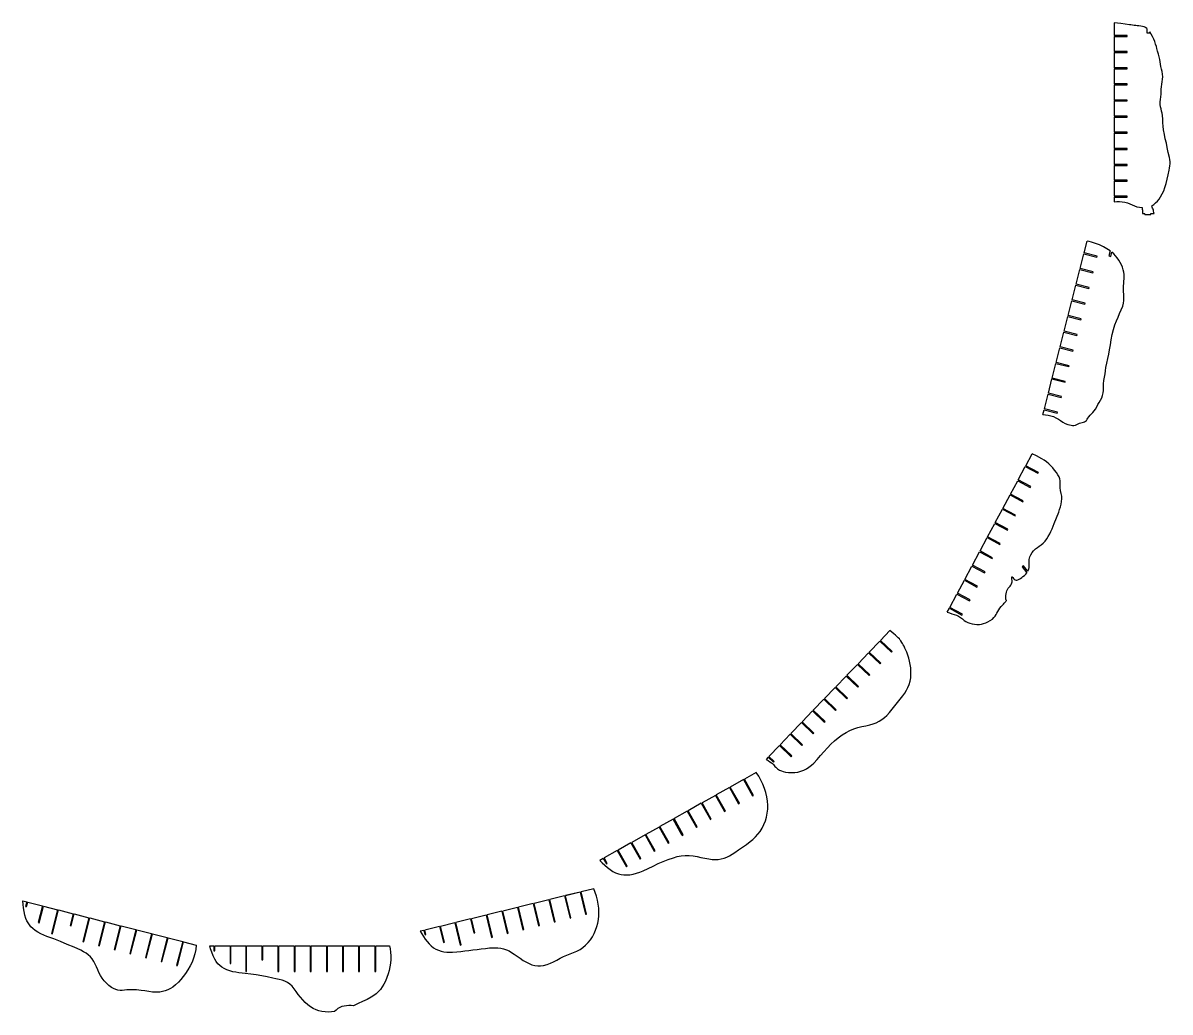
# Model space of a CAD drawing. Extents: x -3595 to 3921, y -3104 to 3416.
# Drawn here: x 299 to 3852, y -3104 to -39 of the extents above; entities that cross this region are included whole.
import ezdxf

# ---------------------------------------------------------------- set-up
doc = ezdxf.new("R2010")
doc.units = 0
doc.layers.get('0').update_dxf_attribs({"linetype": 'CONTINUOUS'})

msp = doc.modelspace()

# ---------------------------------------------------------------- linework, layer by layer
at = {"color": 7, "linetype": 'CONTINUOUS'}
for p, q in [((3679.4, -38.7), (3679.4, -77.5)), ((3780.7, -56.1), (3780.7, -69.6)), ((3780.7, -69.6), (3789.6, -69.6)), ((3789.6, -69.6), (3789.6, -66.1)), ((3719.7, -77.5), (3679.4, -77.5)), ((3679.4, -80.5), (3679.4, -127.5)), ((3679.4, -80.5), (3719.7, -80.5)), ((3719.7, -80.5), (3719.7, -77.5)), ((3719.7, -127.5), (3679.4, -127.5)), ((3679.4, -130.5), (3679.4, -177.5)), ((3679.4, -130.5), (3719.7, -130.5)), ((3719.7, -130.5), (3719.7, -127.5)), ((3719.7, -177.5), (3679.4, -177.5)), ((3719.7, -180.5), (3719.7, -177.5)), ((3679.4, -180.5), (3679.4, -227.5)), ((3679.4, -180.5), (3719.7, -180.5)), ((3719.7, -227.5), (3679.4, -227.5)), ((3679.4, -230.5), (3679.4, -277.5)), ((3679.4, -230.5), (3719.7, -230.5)), ((3719.7, -230.5), (3719.7, -227.5)), ((3719.7, -277.5), (3679.4, -277.5)), ((3679.4, -280.5), (3679.4, -327.5)), ((3679.4, -280.5), (3719.7, -280.5)), ((3719.7, -280.5), (3719.7, -277.5)), ((3719.7, -327.5), (3679.4, -327.5)), ((3679.4, -330.5), (3679.4, -377.5)), ((3679.4, -330.5), (3719.7, -330.5)), ((3719.7, -330.5), (3719.7, -327.5)), ((3719.7, -377.5), (3679.4, -377.5)), ((3679.4, -380.5), (3679.4, -427.5)), ((3679.4, -380.5), (3719.7, -380.5)), ((3719.7, -380.5), (3719.7, -377.5)), ((3719.7, -427.5), (3679.4, -427.5)), ((3679.4, -430.5), (3679.4, -477.5)), ((3679.4, -430.5), (3719.7, -430.5)), ((3719.7, -430.5), (3719.7, -427.5)), ((3719.7, -477.5), (3679.4, -477.5)), ((3679.4, -480.5), (3679.4, -526)), ((3679.4, -480.5), (3719.7, -480.5)), ((3719.7, -480.5), (3719.7, -477.5)), ((3719.7, -526), (3679.4, -526)), ((3679.4, -529), (3719.7, -529)), ((3679.4, -529), (3679.4, -576)), ((3719.7, -529), (3719.7, -526)), ((3719.7, -576), (3679.4, -576)), ((3679.4, -579), (3679.4, -592.7)), ((3679.4, -579), (3719.7, -579)), ((3719.7, -579), (3719.7, -576)), ((3766.9, -629.1), (3774, -629.1)), ((3767.3, -625.2), (3767.3, -625.4)), ((3774, -632.1), (3774, -629.1)), ((3774, -632.1), (3792.4, -632.1)), ((3792.4, -629.1), (3803.2, -629.1)), ((3792.4, -632.1), (3792.4, -629.1)), ((3586, -751.5), (3595.4, -714.5)), ((3666.7, -744.8), (3662.6, -760.7)), ((3573.7, -799.9), (3585.3, -754.4)), ((3585.3, -754.4), (3625.7, -764.7)), ((3626.4, -761.8), (3586, -751.5)), ((3625.7, -764.7), (3626.4, -761.8)), ((3662.6, -760.7), (3668.6, -762.3)), ((3668.6, -762.3), (3672, -749)), ((3561.3, -848.4), (3572.9, -802.8)), ((3572.9, -802.8), (3613.3, -813.1)), ((3614.1, -810.2), (3573.7, -799.9)), ((3613.3, -813.1), (3614.1, -810.2)), ((3549, -896.8), (3560.6, -851.3)), ((3560.6, -851.3), (3601, -861.6)), ((3601.7, -858.7), (3561.3, -848.4)), ((3601, -861.6), (3601.7, -858.7)), ((3536.7, -945.3), (3548.3, -899.7)), ((3548.3, -899.7), (3588.7, -910)), ((3589.4, -907.1), (3549, -896.8)), ((3588.7, -910), (3589.4, -907.1)), ((3524.3, -993.7), (3535.9, -948.2)), ((3535.9, -948.2), (3576.3, -958.5)), ((3577.1, -955.6), (3536.7, -945.3)), ((3576.3, -958.5), (3577.1, -955.6)), ((3564.7, -1004), (3524.3, -993.7)), ((3512, -1042.2), (3523.6, -996.6)), ((3523.6, -996.6), (3564, -1006.9)), ((3564, -1006.9), (3564.7, -1004)), ((3499.7, -1090.7), (3511.3, -1045.1)), ((3511.3, -1045.1), (3551.7, -1055.4)), ((3552.4, -1052.5), (3512, -1042.2)), ((3551.7, -1055.4), (3552.4, -1052.5)), ((3487.3, -1139.1), (3498.9, -1093.6)), ((3498.9, -1093.6), (3539.3, -1103.8)), ((3540.1, -1100.9), (3499.7, -1090.7)), ((3539.3, -1103.8), (3540.1, -1100.9)), ((3475.4, -1186.1), (3486.6, -1142)), ((3486.6, -1142), (3527, -1152.3)), ((3527.7, -1149.4), (3487.3, -1139.1)), ((3527, -1152.3), (3527.7, -1149.4)), ((3463, -1234.6), (3474.6, -1189)), ((3474.6, -1189), (3515, -1199.3)), ((3515.7, -1196.4), (3475.4, -1186.1)), ((3515, -1199.3), (3515.7, -1196.4)), ((3458.6, -1251.9), (3462.3, -1237.5)), ((3462.3, -1237.5), (3502.7, -1247.8)), ((3503.4, -1244.8), (3463, -1234.6)), ((3502.7, -1247.8), (3503.4, -1244.8)), ((3405.4, -1410.7), (3425.1, -1373.9)), ((3381.8, -1454.7), (3403.9, -1413.3)), ((3403.9, -1413.3), (3443, -1434.2)), ((3444.4, -1431.6), (3405.4, -1410.7)), ((3420.8, -1475.7), (3381.8, -1454.7)), ((3443, -1434.2), (3444.4, -1431.6)), ((3358.1, -1498.8), (3380.3, -1457.4)), ((3380.3, -1457.4), (3419.4, -1478.3)), ((3419.4, -1478.3), (3420.8, -1475.7)), ((3334.5, -1542.9), (3356.7, -1501.5)), ((3356.7, -1501.5), (3395.8, -1522.4)), ((3397.2, -1519.7), (3358.1, -1498.8)), ((3395.8, -1522.4), (3397.2, -1519.7)), ((3310.9, -1587), (3333.1, -1545.5)), ((3333.1, -1545.5), (3372.2, -1566.5)), ((3373.6, -1563.8), (3334.5, -1542.9)), ((3287.3, -1631), (3309.5, -1589.6)), ((3309.5, -1589.6), (3348.6, -1610.5)), ((3350, -1607.9), (3310.9, -1587)), ((3372.2, -1566.5), (3373.6, -1563.8)), ((3263.7, -1675.1), (3285.9, -1633.7)), ((3285.9, -1633.7), (3325, -1654.6)), ((3326.4, -1652), (3287.3, -1631)), ((3348.6, -1610.5), (3350, -1607.9)), ((3325, -1654.6), (3326.4, -1652)), ((3240.1, -1719.2), (3262.3, -1677.8)), ((3262.3, -1677.8), (3301.4, -1698.7)), ((3302.8, -1696), (3263.7, -1675.1)), ((3301.4, -1698.7), (3302.8, -1696)), ((3216.5, -1763.3), (3238.7, -1721.8)), ((3238.7, -1721.8), (3277.8, -1742.8)), ((3279.2, -1740.1), (3240.1, -1719.2)), ((3277.8, -1742.8), (3279.2, -1740.1)), ((3398.5, -1721), (3394.5, -1724.3)), ((3394.5, -1724.3), (3409, -1742.3)), ((3412, -1737.6), (3398.5, -1721)), ((3193.6, -1806), (3215.1, -1765.9)), ((3215.1, -1765.9), (3254.2, -1786.8)), ((3255.6, -1784.2), (3216.5, -1763.3)), ((3170, -1850.1), (3192.2, -1808.7)), ((3192.2, -1808.7), (3231.3, -1829.6)), ((3232.7, -1826.9), (3193.6, -1806)), ((3254.2, -1786.8), (3255.6, -1784.2)), ((3231.3, -1829.6), (3232.7, -1826.9)), ((3162.3, -1864.5), (3168.6, -1852.7)), ((3168.6, -1852.7), (3207.6, -1873.7)), ((3209.1, -1871), (3170, -1850.1)), ((3207.6, -1873.7), (3209.1, -1871)), ((2952.9, -1954.4), (2920.4, -1988.3)), ((2952.9, -1954.4), (2989.1, -1989.1)), ((2984.1, -1921.9), (2955, -1952.2)), ((2991.2, -1986.9), (2955, -1952.2)), ((2956.5, -2023), (2920.4, -1988.3)), ((2989.1, -1989.1), (2991.2, -1986.9)), ((2918.3, -1990.4), (2885.7, -2024.3)), ((2921.9, -2059.1), (2885.7, -2024.3)), ((2918.3, -1990.4), (2954.5, -2025.2)), ((2954.5, -2025.2), (2956.5, -2023)), ((2883.7, -2026.5), (2851.1, -2060.4)), ((2887.3, -2095.1), (2851.1, -2060.4)), ((2883.7, -2026.5), (2919.8, -2061.2)), ((2919.8, -2061.2), (2921.9, -2059.1)), ((2849, -2062.6), (2816.5, -2096.5)), ((2852.7, -2131.2), (2816.5, -2096.5)), ((2849, -2062.6), (2885.2, -2097.3)), ((2885.2, -2097.3), (2887.3, -2095.1)), ((2814.4, -2098.6), (2781.9, -2132.5)), ((2814.4, -2098.6), (2850.6, -2133.4)), ((2850.6, -2133.4), (2852.7, -2131.2)), ((2779.8, -2134.7), (2747.2, -2168.6)), ((2779.8, -2134.7), (2816, -2169.4)), ((2818, -2167.3), (2781.9, -2132.5)), ((2816, -2169.4), (2818, -2167.3)), ((2745.1, -2170.8), (2712.6, -2204.7)), ((2745.1, -2170.8), (2781.3, -2205.5)), ((2783.4, -2203.3), (2747.2, -2168.6)), ((2781.3, -2205.5), (2783.4, -2203.3)), ((2710.5, -2206.8), (2678, -2240.7)), ((2710.5, -2206.8), (2746.7, -2241.6)), ((2748.8, -2239.4), (2712.6, -2204.7)), ((2675.9, -2242.9), (2644.4, -2275.7)), ((2675.9, -2242.9), (2712.1, -2277.6)), ((2714.1, -2275.5), (2678, -2240.7)), ((2746.7, -2241.6), (2748.8, -2239.4)), ((2642.3, -2277.9), (2609.7, -2311.8)), ((2642.3, -2277.9), (2678.5, -2312.6)), ((2680.6, -2310.4), (2644.4, -2275.7)), ((2712.1, -2277.6), (2714.1, -2275.5)), ((2607.7, -2313.9), (2600.8, -2321.1)), ((2607.7, -2313.9), (2623.8, -2329.4)), ((2625.9, -2327.2), (2609.7, -2311.8)), ((2623.8, -2329.4), (2625.9, -2327.2)), ((2678.5, -2312.6), (2680.6, -2310.4)), ((2570, -2361.5), (2533.6, -2382)), ((2570, -2361.6), (2533.6, -2382.1)), ((2570, -2361.5), (2570, -2361.6)), ((2487.4, -2408), (2446.4, -2431.1)), ((2487.4, -2408), (2446.4, -2431)), ((2487.4, -2408), (2515.7, -2458.3)), ((2487.4, -2408), (2487.4, -2408)), ((2531, -2383.5), (2490, -2406.6)), ((2531, -2383.5), (2490, -2406.5)), ((2490, -2406.5), (2490, -2406.6)), ((2518.3, -2456.9), (2490, -2406.6)), ((2531, -2383.5), (2559.3, -2433.8)), ((2531, -2383.5), (2531, -2383.5)), ((2533.6, -2382), (2533.6, -2382.1)), ((2561.9, -2432.4), (2533.6, -2382.1)), ((2443.8, -2432.5), (2402.8, -2455.6)), ((2443.8, -2432.5), (2402.8, -2455.5)), ((2443.8, -2432.5), (2472.1, -2482.8)), ((2443.8, -2432.5), (2443.8, -2432.5)), ((2446.4, -2431), (2446.4, -2431.1)), ((2474.7, -2481.4), (2446.4, -2431.1)), ((2559.3, -2433.8), (2561.9, -2432.4)), ((2356.6, -2481.5), (2315.7, -2504.6)), ((2356.6, -2481.6), (2315.7, -2504.6)), ((2356.6, -2481.6), (2356.6, -2481.5)), ((2356.6, -2481.6), (2384.9, -2531.9)), ((2400.2, -2457), (2359.2, -2480.1)), ((2359.2, -2480.1), (2359.3, -2480.1)), ((2400.2, -2457), (2359.3, -2480.1)), ((2387.5, -2530.4), (2359.3, -2480.1)), ((2400.2, -2457), (2428.5, -2507.4)), ((2400.2, -2457), (2400.2, -2457)), ((2402.8, -2455.5), (2402.8, -2455.6)), ((2431.1, -2505.9), (2402.8, -2455.6)), ((2472.1, -2482.8), (2474.7, -2481.4)), ((2515.7, -2458.3), (2518.3, -2456.9)), ((2313, -2506), (2272.1, -2529.1)), ((2313.1, -2506.1), (2272.1, -2529.1)), ((2313.1, -2506.1), (2313, -2506)), ((2341.4, -2556.4), (2313.1, -2506.1)), ((2344, -2554.9), (2315.7, -2504.6)), ((2315.7, -2504.6), (2315.7, -2504.6)), ((2428.5, -2507.4), (2431.1, -2505.9)), ((2225.9, -2555), (2184.9, -2578.1)), ((2225.9, -2555.1), (2184.9, -2578.1)), ((2225.9, -2555.1), (2225.9, -2555)), ((2225.9, -2555.1), (2254.2, -2605.4)), ((2269.5, -2530.5), (2228.5, -2553.6)), ((2269.5, -2530.6), (2228.5, -2553.6)), ((2256.8, -2603.9), (2228.5, -2553.6)), ((2228.5, -2553.6), (2228.5, -2553.6)), ((2269.5, -2530.6), (2269.5, -2530.5)), ((2269.5, -2530.6), (2297.8, -2580.9)), ((2300.4, -2579.4), (2272.1, -2529.1)), ((2272.1, -2529.1), (2272.1, -2529.1)), ((2341.4, -2556.4), (2344, -2554.9)), ((2384.9, -2531.9), (2387.5, -2530.4)), ((2182.3, -2579.6), (2142.6, -2601.9)), ((2182.3, -2579.6), (2142.7, -2601.9)), ((2182.3, -2579.6), (2210.6, -2629.9)), ((2182.3, -2579.6), (2182.3, -2579.6)), ((2213.2, -2628.4), (2184.9, -2578.1)), ((2184.9, -2578.1), (2184.9, -2578.1)), ((2297.8, -2580.9), (2300.4, -2579.4)), ((2096.4, -2627.8), (2085.6, -2633.9)), ((2096.5, -2627.9), (2085.7, -2633.9)), ((2096.5, -2627.9), (2096.4, -2627.8)), ((2096.5, -2627.9), (2106.1, -2645)), ((2140, -2603.3), (2099.1, -2626.4)), ((2140, -2603.4), (2099.1, -2626.4)), ((2108.7, -2643.5), (2099.1, -2626.4)), ((2099.1, -2626.4), (2099.1, -2626.4)), ((2140, -2603.4), (2140, -2603.3)), ((2140, -2603.4), (2168.3, -2653.7)), ((2142.6, -2601.9), (2142.7, -2601.9)), ((2170.9, -2652.2), (2142.7, -2601.9)), ((2210.6, -2629.9), (2213.2, -2628.4)), ((2254.2, -2605.4), (2256.8, -2603.9)), ((2085.7, -2633.9), (2085.6, -2633.9)), ((2106.1, -2645), (2108.7, -2643.5)), ((2168.3, -2653.7), (2170.9, -2652.2)), ((2025, -2732), (1979.3, -2743.2)), ((2025, -2732), (1979.4, -2743.3)), ((2025, -2732), (2041.9, -2801)), ((2025, -2732), (2025, -2732)), ((2067.2, -2721.6), (2027.9, -2731.3)), ((2067.2, -2721.7), (2027.9, -2731.3)), ((2044.8, -2800.2), (2027.9, -2731.3)), ((2027.9, -2731.3), (2027.9, -2731.3)), ((298.6, -2759.5), (310.4, -2762.5)), ((310.4, -2762.5), (306.9, -2776.6)), ((309.8, -2777.3), (313.4, -2763.3)), ((313.4, -2763.3), (358.9, -2774.9)), ((1879.3, -2767.8), (1833.7, -2779)), ((1879.3, -2767.8), (1833.7, -2779)), ((1879.3, -2767.8), (1896.3, -2836.7)), ((1879.3, -2767.8), (1879.3, -2767.8)), ((1927.9, -2755.9), (1882.2, -2767.1)), ((1927.9, -2755.9), (1882.2, -2767.1)), ((1899.2, -2836), (1882.2, -2767.1)), ((1882.2, -2767.1), (1882.2, -2767.1)), ((1927.9, -2755.9), (1944.8, -2824.8)), ((1927.9, -2755.9), (1927.9, -2755.9)), ((1976.4, -2743.9), (1930.8, -2755.1)), ((1976.4, -2744), (1930.8, -2755.2)), ((1930.8, -2755.1), (1930.8, -2755.2)), ((1947.7, -2824.1), (1930.8, -2755.2)), ((1976.4, -2744), (1976.4, -2743.9)), ((1976.4, -2744), (1993.4, -2812.9)), ((1979.3, -2743.2), (1979.4, -2743.3)), ((1996.3, -2812.2), (1979.4, -2743.3)), ((306.9, -2776.6), (309.8, -2777.3)), ((358.9, -2774.9), (345.8, -2826.5)), ((348.7, -2827.3), (361.8, -2775.6)), ((361.8, -2775.6), (405.9, -2786.8)), ((405.9, -2786.8), (387.1, -2860.6)), ((390, -2861.4), (408.8, -2787.6)), ((408.8, -2787.6), (454.4, -2799.2)), ((454.4, -2799.2), (445.1, -2835.4)), ((448, -2836.2), (457.3, -2799.9)), ((457.3, -2799.9), (502.8, -2811.5)), ((1733.7, -2803.6), (1688, -2814.8)), ((1733.7, -2803.6), (1688, -2814.8)), ((1733.7, -2803.6), (1750.6, -2872.5)), ((1733.7, -2803.6), (1733.7, -2803.6)), ((1782.2, -2791.6), (1736.6, -2802.8)), ((1782.2, -2791.7), (1736.6, -2802.9)), ((1736.6, -2802.8), (1736.6, -2802.9)), ((1753.5, -2871.8), (1736.6, -2802.9)), ((1782.2, -2791.7), (1782.2, -2791.6)), ((1782.2, -2791.7), (1799.1, -2860.6)), ((1830.8, -2779.7), (1785.1, -2790.9)), ((1830.8, -2779.8), (1785.1, -2791)), ((1785.1, -2790.9), (1785.1, -2791)), ((1802.1, -2859.9), (1785.1, -2791)), ((1830.8, -2779.8), (1830.8, -2779.7)), ((1830.8, -2779.8), (1847.7, -2848.7)), ((1850.6, -2847.9), (1833.7, -2779)), ((1833.7, -2779), (1833.7, -2779)), ((2041.9, -2801), (2044.8, -2800.2)), ((345.8, -2826.5), (348.7, -2827.3)), ((445.1, -2835.4), (448, -2836.2)), ((502.8, -2811.5), (484, -2885.3)), ((486.9, -2886), (505.7, -2812.3)), ((505.7, -2812.3), (551.3, -2823.9)), ((551.3, -2823.9), (532.5, -2897.6)), ((535.4, -2898.4), (554.2, -2824.6)), ((554.2, -2824.6), (599.7, -2836.2)), ((599.7, -2836.2), (580.9, -2910)), ((583.8, -2910.7), (602.6, -2836.9)), ((602.6, -2836.9), (648.2, -2848.5)), ((1589.5, -2839), (1543.8, -2850.2)), ((1589.4, -2839), (1543.8, -2850.2)), ((1589.5, -2839), (1589.4, -2839)), ((1589.5, -2839), (1601.5, -2888.1)), ((1636.5, -2827.4), (1592.4, -2838.3)), ((1636.6, -2827.5), (1592.4, -2838.3)), ((1604.4, -2887.4), (1592.4, -2838.3)), ((1592.4, -2838.3), (1592.4, -2838.3)), ((1636.6, -2827.5), (1636.5, -2827.4)), ((1636.6, -2827.5), (1653.5, -2896.4)), ((1685.1, -2815.5), (1639.5, -2826.7)), ((1685.1, -2815.5), (1639.5, -2826.7)), ((1656.4, -2895.7), (1639.5, -2826.7)), ((1639.5, -2826.7), (1639.5, -2826.7)), ((1685.1, -2815.5), (1695.7, -2858.8)), ((1685.1, -2815.5), (1685.1, -2815.5)), ((1698.7, -2858.1), (1688, -2814.8)), ((1688, -2814.8), (1688, -2814.8)), ((1896.3, -2836.7), (1899.2, -2836)), ((1944.8, -2824.8), (1947.7, -2824.1)), ((1993.4, -2812.9), (1996.3, -2812.2)), ((387.1, -2860.6), (390, -2861.4)), ((648.2, -2848.5), (629.4, -2922.3)), ((632.3, -2923), (651.1, -2849.3)), ((651.1, -2849.3), (696.6, -2860.9)), ((696.6, -2860.9), (677.8, -2934.6)), ((680.7, -2935.4), (699.5, -2861.6)), ((699.5, -2861.6), (745.1, -2873.2)), ((745.1, -2873.2), (726.3, -2947)), ((729.2, -2947.7), (748, -2874)), ((748, -2874), (793.5, -2885.5)), ((1540.9, -2850.9), (1529.7, -2853.7)), ((1540.9, -2851), (1529.7, -2853.7)), ((1540.9, -2851), (1540.9, -2850.9)), ((1540.9, -2851), (1544.3, -2864.8)), ((1547.2, -2864), (1543.8, -2850.2)), ((1543.8, -2850.2), (1543.8, -2850.2)), ((1544.3, -2864.8), (1547.2, -2864)), ((1695.7, -2858.8), (1698.7, -2858.1)), ((1750.6, -2872.5), (1753.5, -2871.8)), ((1799.1, -2860.6), (1802.1, -2859.9)), ((1847.7, -2848.7), (1850.6, -2847.9)), ((484, -2885.3), (486.9, -2886)), ((532.5, -2897.6), (535.4, -2898.4)), ((580.9, -2910), (583.8, -2910.7)), ((793.5, -2885.5), (774.7, -2959.3)), ((777.7, -2960.1), (796.4, -2886.3)), ((796.4, -2886.3), (835.3, -2896.2)), ((877.7, -2898.8), (890.1, -2898.8)), ((890.1, -2898.8), (890.1, -2914.1)), ((890.1, -2914.1), (893.1, -2914.1)), ((893.1, -2898.8), (940.1, -2898.8)), ((893.1, -2914.1), (893.1, -2898.8)), ((940.1, -2898.8), (940.1, -2953)), ((943.1, -2953), (943.1, -2898.8)), ((943.1, -2898.8), (988.6, -2898.8)), ((988.6, -2898.8), (988.6, -2978.6)), ((991.6, -2978.6), (991.6, -2898.8)), ((991.6, -2898.8), (1038.6, -2898.8)), ((1038.6, -2898.8), (1038.6, -2942)), ((1041.6, -2942), (1041.6, -2898.8)), ((1041.6, -2898.8), (1088.6, -2898.8)), ((1088.6, -2898.8), (1088.6, -2978.6)), ((1091.6, -2978.6), (1091.6, -2898.8)), ((1091.6, -2898.8), (1138.6, -2898.8)), ((1138.6, -2898.8), (1138.6, -2978.6)), ((1141.6, -2978.6), (1141.6, -2898.8)), ((1141.6, -2898.8), (1188.6, -2898.8)), ((1188.6, -2898.8), (1188.6, -2978.6)), ((1191.6, -2978.6), (1191.6, -2898.8)), ((1191.6, -2898.8), (1238.6, -2898.8)), ((1238.6, -2898.8), (1238.6, -2978.6)), ((1241.6, -2978.6), (1241.6, -2898.8)), ((1241.6, -2898.8), (1288.6, -2898.8)), ((1288.6, -2898.8), (1288.6, -2978.6)), ((1291.6, -2978.6), (1291.6, -2898.8)), ((1291.6, -2898.8), (1338.6, -2898.8)), ((1338.6, -2898.8), (1338.6, -2978.6)), ((1341.6, -2978.6), (1341.6, -2898.8)), ((1341.6, -2898.8), (1388.6, -2898.8)), ((1388.6, -2898.8), (1388.6, -2978.6)), ((1391.6, -2978.6), (1391.6, -2898.8)), ((1391.6, -2898.8), (1433.7, -2898.8)), ((1601.5, -2888.1), (1604.4, -2887.4)), ((1653.5, -2896.4), (1656.4, -2895.7)), ((629.4, -2922.3), (632.3, -2923)), ((677.8, -2934.6), (680.7, -2935.4)), ((726.3, -2947), (729.2, -2947.7)), ((1038.6, -2942), (1041.6, -2942)), ((774.7, -2959.3), (777.7, -2960.1)), ((940.1, -2953), (943.1, -2953)), ((988.6, -2978.6), (991.6, -2978.6)), ((1088.6, -2978.6), (1091.6, -2978.6)), ((1138.6, -2978.6), (1141.6, -2978.6)), ((1188.6, -2978.6), (1191.6, -2978.6)), ((1238.6, -2978.6), (1241.6, -2978.6)), ((1288.6, -2978.6), (1291.6, -2978.6)), ((1338.6, -2978.6), (1341.6, -2978.6)), ((1388.6, -2978.6), (1391.6, -2978.6))]:
    msp.add_line(p, q, dxfattribs=at)
at = {"color": 7, "linetype": 'CONTINUOUS', "flags": 128}
for points in [[(3726.8, -44.2), (3713.2, -42.7), (3699.9, -40.8), (3689.7, -39.6), (3679.4, -38.7)], [(3780.7, -56.1), (3776.6, -53.3), (3772.2, -51.2), (3767.4, -49.7), (3761.9, -48.7), (3755.6, -47.8), (3751, -47.4), (3746, -46.9), (3740.8, -46.3), (3735.6, -45.7), (3730.8, -45), (3726.8, -44.2)], [(3811.8, -118), (3810, -111.5), (3807.7, -104.4), (3805, -96.7), (3801.8, -88.9), (3798.1, -80.8), (3794.1, -73.1), (3789.6, -66.1)], [(3795.6, -605.2), (3801.9, -601.4), (3807.7, -596.5), (3813.2, -590.8), (3818.3, -584.5), (3822.9, -577.7), (3828.2, -568.3), (3832.7, -558.8), (3836.5, -549.1), (3840.6, -536), (3843.9, -522.6), (3846.8, -509), (3849.4, -495.2), (3850.7, -488.5), (3851.8, -481.9), (3852.4, -475.2), (3852.4, -468.6), (3851.6, -462.1), (3850.2, -455.7), (3846.9, -440.3), (3843.9, -424.9), (3840.9, -411.2), (3837.7, -397.6), (3834.7, -383.9), (3832.4, -370.1), (3831.2, -358.9), (3830.5, -347.8), (3829.9, -336.7), (3829, -325.7), (3827.8, -318.8), (3826.2, -312), (3824.4, -305.2), (3822.9, -298.3), (3822, -291.4), (3822.1, -283.6), (3822.9, -275.6), (3823.9, -267.7), (3824.5, -259.8), (3824.6, -252), (3824.8, -244.3), (3825.7, -236.6), (3827, -228.9), (3828.4, -221.2), (3829.4, -213.4), (3829.8, -205.6), (3829.2, -197.6), (3827.8, -189.6), (3825.9, -181.8), (3824.1, -174.1), (3822.7, -166.8), (3821.5, -159.4), (3820.3, -151.8), (3818.6, -143.9), (3816.3, -135.3), (3813.9, -126.6), (3811.8, -118)], [(3679.4, -592.7), (3687.7, -592.5), (3696, -592.4), (3704.2, -592.7), (3712.4, -593.9), (3720.2, -596.2), (3727.7, -599.3), (3734.6, -602.6), (3741.8, -605.8), (3749.3, -608.4), (3757.3, -610.1), (3765.5, -611.1)], [(3765.5, -611.1), (3766, -615.3), (3766.6, -619.3), (3767.3, -625.2)], [(3767.3, -625.4), (3767.1, -627.5), (3766.9, -629.1)], [(3801.5, -622.2), (3801.1, -619.1), (3799.8, -616.1), (3798.3, -613.2), (3796.6, -609.5), (3795.6, -605.2)], [(3458.6, -1251.9), (3466.9, -1253.1), (3475.2, -1254.4), (3483.4, -1256.1), (3491.3, -1258.5), (3498.9, -1262), (3506.3, -1266.4), (3513.3, -1271.1), (3520.3, -1275.6), (3527.8, -1279.6), (3536.2, -1282.8), (3541, -1284.2), (3545.7, -1285.3), (3550.2, -1285.9), (3554.6, -1285.9), (3559, -1285.2), (3563.1, -1283.5), (3567.3, -1281.3), (3571.6, -1279.1), (3576.1, -1277.8), (3580, -1277), (3583.8, -1276.2), (3587.4, -1275.1), (3590.6, -1273.2), (3593.4, -1270.4), (3595.8, -1267), (3598.1, -1263.3), (3600.4, -1259.6), (3604.6, -1254.5), (3609, -1249.9), (3613.4, -1245.5), (3617.4, -1240.9), (3621, -1235.7), (3625.1, -1228.8), (3629.1, -1221.6), (3633.2, -1214.5), (3637.3, -1207.4), (3641, -1200.3), (3643.6, -1192.9), (3645.1, -1185.3), (3645.9, -1177.4), (3646.2, -1167.2), (3646.3, -1156.9), (3647.2, -1146.7), (3649, -1136.7), (3651, -1126.6), (3652.4, -1116.6), (3653.7, -1106.5), (3656.2, -1092.7), (3659.3, -1079), (3662.5, -1065.4), (3665.2, -1051.7), (3667.7, -1036), (3670.1, -1020.4), (3673, -1004.7), (3676.7, -989.2), (3681.7, -973.9), (3686.3, -962), (3691.2, -950.4), (3696.1, -939), (3701.1, -927.6), (3705.6, -915.9), (3708, -907.4), (3709.3, -898.6), (3709.5, -889.5), (3709, -880.2), (3708.4, -871), (3708.2, -861.9), (3708.3, -853), (3708.7, -846), (3709.3, -839.1), (3709.9, -832.1), (3710.3, -825.1), (3709.9, -818), (3708.7, -810.7), (3707.2, -803.5)], [(3455.1, -1389.2), (3438.4, -1380.2), (3425.1, -1373.9)], [(3487, -1606.2), (3493.8, -1589.4), (3500.6, -1572.1), (3507.5, -1554.7), (3510.4, -1546.4), (3513, -1538.1), (3515.1, -1529.8), (3516.5, -1521.4), (3517, -1513.1), (3516.6, -1504.8), (3515.2, -1496.5), (3513.4, -1488.1), (3512.1, -1479.6), (3511.8, -1471), (3511.8, -1464.2), (3511.6, -1457.5), (3510.6, -1451), (3508.4, -1444.9), (3505.1, -1439.1)], [(3412, -1737.6), (3414.7, -1731.2), (3416, -1726.2), (3416.3, -1721.2), (3416, -1716.2), (3415.5, -1711.1), (3415.5, -1706.1), (3416, -1701.1), (3417.9, -1693.6), (3420.9, -1686.6), (3424.9, -1680.1), (3429.7, -1674.1), (3435.3, -1668.9), (3441.3, -1664.5), (3447.4, -1660.3), (3453.5, -1655.9), (3459, -1650.9), (3465, -1644.4), (3470.4, -1637.2), (3475.2, -1629.8), (3479.5, -1622.1), (3483.4, -1614.2), (3487, -1606.2)], [(3328.9, -1847.6), (3332.8, -1843.3), (3336.1, -1839.7), (3338.8, -1836.9), (3340.9, -1834.6), (3342.5, -1832.9), (3344.1, -1831.1), (3344.9, -1829.9), (3345.2, -1829.3), (3345.2, -1828.7), (3345, -1827.9), (3344.6, -1827), (3344.1, -1824.6), (3343.8, -1821.7), (3343.7, -1818.1), (3343.8, -1813.4), (3344.3, -1808.2), (3345.3, -1803.1), (3346.7, -1798.3), (3348.6, -1794), (3351.1, -1790.4), (3354, -1787.2), (3356.9, -1784.2), (3359.5, -1780.9), (3361.6, -1777.1), (3362.5, -1774), (3363, -1770.3), (3363, -1766.2), (3362.7, -1762.1), (3362.4, -1758.5), (3362.3, -1756.1), (3362.4, -1755.3), (3362.5, -1755.2), (3362.6, -1755), (3362.7, -1755), (3362.8, -1754.9), (3363, -1755), (3363.1, -1755), (3363.7, -1755.5), (3364.5, -1756.4), (3365.4, -1757.5), (3367.5, -1760), (3369.9, -1762.6), (3372.6, -1764.4), (3375.3, -1765.2), (3378.1, -1765.2), (3380.9, -1764.5), (3385.1, -1762.6), (3389.3, -1760), (3393.2, -1757.3), (3396.8, -1754.6), (3401.4, -1750.8), (3405.5, -1746.8), (3409, -1742.3)], [(3162.3, -1864.5), (3169.2, -1867), (3176.3, -1869.4), (3183.4, -1871.6), (3190.4, -1874.1), (3197, -1877.3), (3203.1, -1881.2), (3209.1, -1885.7), (3214.5, -1890), (3220.1, -1894), (3226, -1897), (3232.3, -1899), (3239, -1900.6), (3246.2, -1901.8), (3254.1, -1902.7), (3261.6, -1902.8), (3268.4, -1901.9), (3274.9, -1900.2), (3281.4, -1897.7), (3288.3, -1894.4), (3295.4, -1890.5), (3302.1, -1885.9), (3306.7, -1881.7), (3310.4, -1877.2), (3313.5, -1872.4), (3316.1, -1867.3), (3318.7, -1862.2), (3321.5, -1857.2), (3324.9, -1852.3), (3328.9, -1847.6)], [(2630.9, -2345.4), (2636.6, -2350.2), (2642.4, -2353.9), (2648.2, -2356.7), (2654.3, -2358.7), (2660.8, -2360.2), (2670, -2361.5), (2679.7, -2362), (2689.6, -2361.6), (2699.3, -2360.2), (2708.7, -2357.9), (2717.6, -2354.5), (2725.9, -2350.1), (2733.8, -2344.8), (2741.3, -2338.8), (2748.5, -2332.2), (2759.3, -2320.9), (2769.7, -2309), (2780.1, -2297), (2790.7, -2285.2), (2801.5, -2274), (2812.6, -2263.6), (2824.2, -2253.9), (2836.4, -2245.1), (2849.3, -2237.2), (2860.8, -2231.3), (2872.7, -2226.3), (2884.9, -2222.3), (2897.4, -2219.3), (2910, -2216.6), (2922.5, -2213.7), (2932.3, -2210.9), (2941.8, -2207.3), (2951, -2202.9), (2959.6, -2197.7), (2967.5, -2191.6), (2974.8, -2184.8), (2983.5, -2175.3), (2991.9, -2165.2), (3000.1, -2155), (3008.5, -2144.7), (3016.7, -2134.4), (3024.5, -2123.8), (3030.3, -2115.4), (3035.5, -2106.7), (3040.1, -2097.7), (3044, -2088.4), (3046.9, -2078.7), (3048.9, -2068.6), (3049.8, -2058.5), (3049.8, -2048.1), (3049, -2037.6), (3047.5, -2027.2), (3045.4, -2016.9), (3042.9, -2007), (3040, -1997.7), (3036.9, -1989), (3034.1, -1982), (3031.2, -1975.8), (3028.4, -1970.5), (3025.8, -1966.1), (3023.4, -1962.2), (3021.1, -1958.3), (3018.5, -1954), (3016.4, -1951), (3013.7, -1947.7), (3010.3, -1943.9), (3005.9, -1939.7), (3001.6, -1935.9), (2996.7, -1931.7), (2990.8, -1927), (2984.1, -1921.9)], [(2600.8, -2321.1), (2607.1, -2324.6), (2612.9, -2328), (2617.8, -2331.4), (2621.1, -2334), (2623.7, -2336.7), (2625.7, -2339.5)], [(2625.7, -2339.5), (2628.3, -2343), (2630.9, -2345.4)], [(2085.7, -2633.9), (2093.1, -2641.7), (2100.9, -2649.2), (2109.1, -2656.1), (2117.7, -2662.4), (2126.6, -2667.9), (2134.8, -2672), (2143.2, -2675.2), (2151.8, -2677.5), (2160.6, -2678.7), (2169.6, -2678.9), (2178.6, -2678.3), (2189.2, -2676.6), (2199.8, -2673.9), (2210.2, -2670.4), (2220.5, -2666.3), (2236, -2659.2), (2251.4, -2651.6), (2266.8, -2644), (2282.2, -2637), (2297.8, -2630.7), (2313.6, -2625.5), (2325.6, -2622.3), (2337.8, -2620), (2350, -2618.7), (2362.3, -2618.7), (2374.7, -2619.9), (2386.9, -2622.1), (2399.1, -2624.7), (2411.4, -2627.3), (2423.6, -2629.5), (2433.4, -2630.7), (2443, -2631.2), (2452.5, -2630.9), (2461.7, -2629.5), (2470.6, -2627), (2479.2, -2623.6), (2487.5, -2619.4), (2495.8, -2614.6), (2504, -2609.3), (2515.8, -2601), (2527.8, -2592.6), (2539.8, -2584.3), (2551.5, -2575.8), (2560.2, -2568.7), (2568.4, -2561.1), (2575.7, -2553), (2582.2, -2544.3), (2588.7, -2533.8), (2594.2, -2522.9), (2598.6, -2511.4), (2602, -2499.7), (2604.4, -2487.6), (2605.8, -2475.4), (2606.1, -2463), (2605.5, -2450.7), (2603.5, -2437.2), (2600.5, -2423.8), (2596.3, -2410.7), (2591.1, -2397.8), (2585, -2385.3), (2577.9, -2373.2), (2570, -2361.6)], [(1529.7, -2853.7), (1534.5, -2861.9), (1539.5, -2870.1), (1544.9, -2878), (1550.7, -2885.6), (1556.9, -2892.6), (1563.5, -2899), (1570.6, -2904.5), (1578.1, -2908.9), (1585.9, -2912.4), (1594.2, -2915.1), (1602.7, -2917), (1611.6, -2918.1), (1620.5, -2918.7), (1629.7, -2918.6), (1642.3, -2917.8), (1655, -2916.4), (1667.7, -2914.7), (1680.1, -2913.1), (1692.8, -2911.4), (1705.5, -2909.8), (1718.2, -2908.2), (1731.1, -2906.6), (1744.1, -2905.3), (1757, -2904.7), (1769.7, -2905), (1778.9, -2906), (1787.8, -2907.9), (1796.3, -2910.7), (1804.6, -2914.5), (1812.6, -2919.1), (1820.5, -2924.2), (1829.7, -2930.7), (1839, -2937.3), (1848.5, -2943.8), (1858.3, -2949.6), (1866.7, -2953.9), (1875.4, -2957.3), (1884.3, -2959.5), (1893.3, -2960.6), (1902.4, -2960.5), (1911.6, -2959.3), (1922.2, -2956.7), (1932.6, -2952.9), (1942.6, -2948.2), (1952.5, -2942.9), (1962.6, -2937.4), (1972.8, -2932.1), (1983.3, -2927.5), (1994.1, -2923.3), (2004.7, -2919.2), (2014.9, -2914.8), (2024.6, -2909.6), (2033.6, -2903.5), (2041.9, -2896.5), (2049.5, -2888.5), (2056.5, -2879.7), (2062.6, -2870.3), (2068, -2860.3), (2072.6, -2849.8), (2076.3, -2839.2), (2079.2, -2828.4), (2081.3, -2817.3), (2082.5, -2806.2), (2083, -2793.8), (2082.4, -2781.5), (2081, -2769.2), (2078.7, -2757.1), (2075.6, -2745.1), (2071.7, -2733.3), (2067.2, -2721.7)], [(835.3, -2896.2), (833.8, -2910.1), (831.2, -2923.6), (827.3, -2936.6), (822.4, -2949), (816.4, -2961.1), (809.6, -2972.9), (801.9, -2984.5), (795.1, -2993.9), (787.8, -3003), (780, -3011.6), (771.6, -3019.5), (762.7, -3026.5), (755.3, -3031.2), (747.5, -3035.2), (739.4, -3038.3), (731, -3040.5), (722.3, -3041.9), (711, -3042.6), (699.5, -3042.1), (688.1, -3040.5), (676.6, -3038.4), (665.2, -3036.6), (650.2, -3035.2), (635.4, -3034.9), (620.6, -3035.5), (613.5, -3036.2), (606.4, -3036.6), (599.4, -3036.6), (592.6, -3035.8), (585.9, -3034), (579.4, -3031.2), (573.2, -3027.8), (564.9, -3021.8), (557.2, -3014.8), (550.2, -3007.2), (543.9, -2998.9), (538.5, -2990.2), (534.1, -2981.6), (530.2, -2972.8), (526.4, -2964), (522.5, -2955.4), (518.1, -2947.1), (513, -2939.4), (507.4, -2932.7), (501, -2926.7), (494, -2921.4), (486.4, -2916.8), (478.3, -2912.6), (457, -2903.3), (436, -2894.1), (415.1, -2885.5), (393.9, -2877.5), (372.7, -2869.3), (363.3, -2865.4), (354.1, -2861.1), (345.2, -2856.4), (336.8, -2851.1), (329, -2845.1), (323.5, -2839.9), (318.6, -2834.1), (314.5, -2827.8), (310.9, -2821), (307.9, -2813.8), (304.6, -2803.2), (302.1, -2792.4), (300.3, -2781.4), (299.1, -2770.5), (298.6, -2759.5)], [(1264.1, -3102.6), (1254.4, -3103.6), (1244.5, -3103.9), (1234.7, -3103.5), (1225, -3102.2), (1215.6, -3099.9), (1206.6, -3096.8), (1198, -3092.7), (1189.8, -3087.7), (1181.1, -3081.4), (1172.9, -3074.2), (1165.3, -3066.4), (1158.1, -3058.1), (1151.5, -3049.4), (1145.2, -3040.6), (1138.9, -3032), (1132.3, -3024), (1125.8, -3017.6), (1118.5, -3012.4), (1110.4, -3008.3), (1101.5, -3005.1), (1092, -3002.6), (1082.4, -3000.6), (1072.6, -2998.7), (1055.4, -2995.2), (1038.4, -2991.8), (1021.5, -2988.9), (1004.4, -2986.7), (987.3, -2984.8), (977.6, -2983.7), (967.9, -2982.4), (958.2, -2980.8), (948.6, -2978.8), (939.3, -2976.2), (930.3, -2973.1), (921.8, -2969.2), (914.8, -2965), (908.3, -2960.1), (902.4, -2954.4), (897.3, -2947.7), (892.8, -2940.4), (887.9, -2929.9), (883.7, -2918.8), (880.1, -2907.5), (877.7, -2898.8)], [(1433.7, -2898.8), (1435.8, -2908.4), (1437.3, -2918.1), (1438.1, -2929.3), (1437.9, -2940.6), (1436.9, -2951.9), (1435.2, -2963.3), (1432.8, -2974.7), (1429.8, -2985.9), (1426.1, -2997), (1421.7, -3007.7), (1416.6, -3018), (1411.6, -3026.2), (1406, -3033.8), (1399.8, -3040.7), (1393, -3047), (1385.6, -3052.7), (1377.7, -3057.8), (1364.6, -3065.1), (1351, -3071.7), (1337.1, -3077.9), (1322.8, -3084.2)], [(1322.8, -3084.2), (1315.5, -3084), (1308.2, -3084.1), (1301, -3084.5), (1293.9, -3085.4), (1287, -3087.2), (1280.6, -3089.8), (1274.5, -3093.3), (1269, -3097.6), (1264.1, -3102.6)]]:
    msp.add_lwpolyline(points, dxfattribs=at)
at = {"color": 7, "linetype": 'CONTINUOUS'}
for centre, radius, start, end in [((3773.4, -632.8), 30, 6.9802, 20.6033), ((3557.5, -903.3), 192.5, 62.434, 78.6307), ((3589.5, -849), 129.6, 53.4588, 63.8637), ((3600, -834.2), 111.5, 16.009, 49.8), ((3378.5, -1515.7), 147.9, 31.2065, 58.8375)]:
    msp.add_arc(centre, radius, start, end, dxfattribs=at)

doc.saveas('drawing.dxf')
